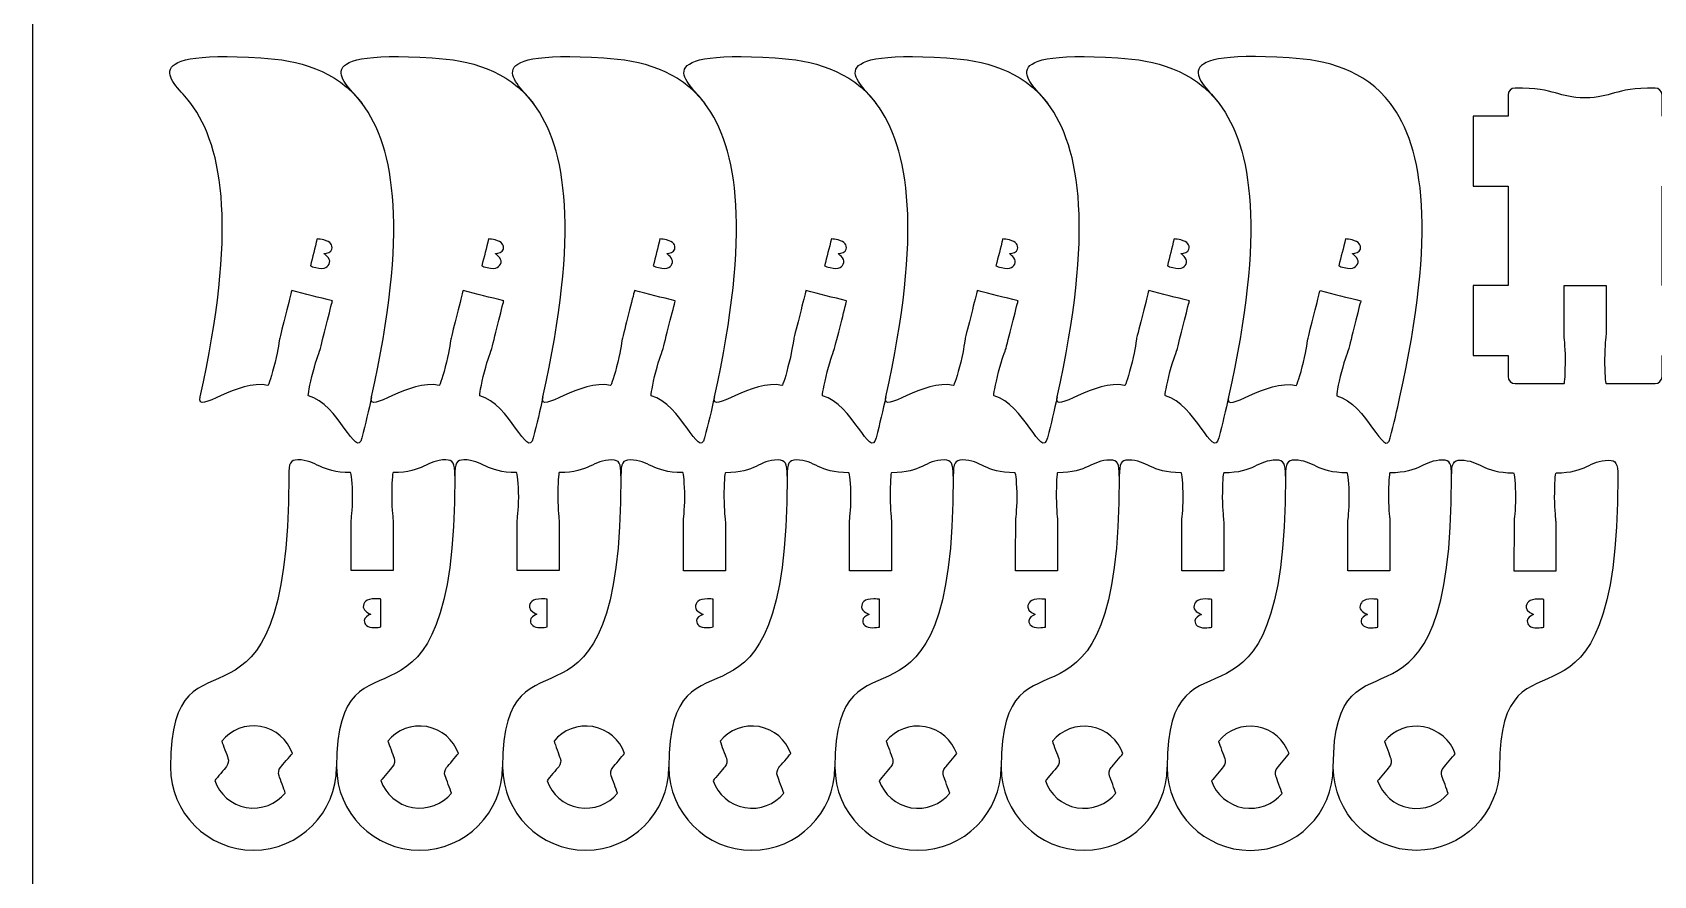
# Model space of a CAD drawing. Extents: x 0 to 300, y 0 to 300.
# Drawn here: x 0 to 115.8, y 71.5 to 131.7 of the extents above; entities that cross this region are included whole.
import ezdxf

# ---------------------------------------------------------------- set-up
doc = ezdxf.new("R2010")
doc.units = 0
doc.header["$MEASUREMENT"] = 0
doc.layers.add('DEFAULT', color=7, linetype='CONTINUOUS')

msp = doc.modelspace()

# ---------------------------------------------------------------- linework, layer by layer
at = {"layer": 'DEFAULT', "color": 1}
for points, knots in [([(295, 0.1), (198.33, 0.1), (101.67, 0.1), (5, 0.1), (2.25, 0.1), (0, 2.35), (0, 5.1), (0, 101.77), (0, 198.43), (0, 295.1), (0, 297.85), (2.25, 300.1), (5, 300.1), (101.67, 300.1), (198.33, 300.1), (295, 300.1), (297.75, 300.1), (300, 297.85), (300, 295.1), (300, 198.43), (300, 101.77), (300, 5.1), (300, 2.35), (297.75, 0.1), (295, 0.1)], [0, 0, 0, 0, 822.047, 822.047, 822.047, 823.047, 823.047, 823.047, 1645.094, 1645.094, 1645.094, 1646.094, 1646.094, 1646.094, 2468.141, 2468.141, 2468.141, 2469.141, 2469.141, 2469.141, 3291.188, 3291.188, 3291.188, 3292.188, 3292.188, 3292.188, 3292.188]), ([(24.23, 105.7), (24.02, 104.76), (23.79, 103.79), (23.54, 102.78), (23.13, 101.17), (21.86, 105.24), (19.72, 105.78), (19.66, 105.79), (19.81, 106.56), (20.05, 107.5), (20.29, 108.44), (20.53, 109), (20.57, 109.17), (20.78, 110.02), (21.43, 112.57), (21.43, 112.57), (20.46, 112.81), (19.49, 113.06), (18.52, 113.3), (18.52, 113.3), (17.88, 110.76), (17.67, 109.91), (17.62, 109.74), (17.57, 109.12), (17.33, 108.19), (17.1, 107.25), (16.87, 106.51), (16.81, 106.52), (14.72, 107.04), (11.64, 104.34), (11.98, 105.7), (14.6, 117.45), (13.68, 123.53), (11.31, 126.66), (10.5, 127.89), (6.48, 130.54), (16.32, 129.93), (18.96, 129.76), (21.7, 129.1), (23.55, 126.67)], [0, 0, 0, 0, 1, 1, 1, 2, 2, 2, 3, 3, 3, 4, 4, 4, 5, 5, 5, 13.509145, 13.509145, 13.509145, 14.509145, 14.509145, 14.509145, 15.509145, 15.509145, 15.509145, 16.509145, 16.509145, 16.509145, 17.509145, 17.509145, 17.509145, 18.509145, 18.509145, 18.509145, 19.509145, 19.509145, 19.509145, 20.509145, 20.509145, 20.509145, 20.509145]), ([(36.47, 105.7), (36.27, 104.76), (36.03, 103.79), (35.78, 102.78), (35.37, 101.17), (34.1, 105.24), (31.96, 105.78), (31.91, 105.79), (32.06, 106.56), (32.29, 107.5), (32.53, 108.44), (32.77, 109), (32.82, 109.17), (33.03, 110.02), (33.67, 112.57), (33.67, 112.57), (32.7, 112.81), (31.73, 113.06), (30.76, 113.3), (30.76, 113.3), (30.12, 110.76), (29.91, 109.91), (29.86, 109.74), (29.81, 109.12), (29.58, 108.19), (29.34, 107.25), (29.11, 106.51), (29.05, 106.52), (26.96, 107.04), (23.89, 104.34), (24.23, 105.7), (26.85, 117.45), (25.93, 123.53), (23.55, 126.66), (22.74, 127.89), (18.72, 130.54), (28.56, 129.93), (31.21, 129.76), (33.94, 129.1), (35.79, 126.67)], [0, 0, 0, 0, 1, 1, 1, 2, 2, 2, 3, 3, 3, 4, 4, 4, 5, 5, 5, 13.509145, 13.509145, 13.509145, 14.509145, 14.509145, 14.509145, 15.509145, 15.509145, 15.509145, 16.509145, 16.509145, 16.509145, 17.509145, 17.509145, 17.509145, 18.509145, 18.509145, 18.509145, 19.509145, 19.509145, 19.509145, 20.509145, 20.509145, 20.509145, 20.509145]), ([(48.72, 105.7), (48.51, 104.76), (48.28, 103.79), (48.02, 102.78), (47.61, 101.17), (46.35, 105.24), (44.2, 105.78), (44.15, 105.79), (44.3, 106.56), (44.53, 107.5), (44.77, 108.44), (45.02, 109), (45.06, 109.17), (45.27, 110.02), (45.92, 112.57), (45.92, 112.57), (44.95, 112.81), (43.98, 113.06), (43.01, 113.3), (43.01, 113.3), (42.36, 110.76), (42.15, 109.91), (42.11, 109.74), (42.06, 109.12), (41.82, 108.19), (41.58, 107.25), (41.35, 106.51), (41.29, 106.52), (39.2, 107.04), (36.13, 104.34), (36.47, 105.7), (39.09, 117.45), (38.17, 123.53), (35.79, 126.66), (34.99, 127.89), (30.96, 130.54), (40.81, 129.93), (43.45, 129.76), (46.19, 129.1), (48.04, 126.67)], [0, 0, 0, 0, 1, 1, 1, 2, 2, 2, 3, 3, 3, 4, 4, 4, 5, 5, 5, 13.509145, 13.509145, 13.509145, 14.509145, 14.509145, 14.509145, 15.509145, 15.509145, 15.509145, 16.509145, 16.509145, 16.509145, 17.509145, 17.509145, 17.509145, 18.509145, 18.509145, 18.509145, 19.509145, 19.509145, 19.509145, 20.509145, 20.509145, 20.509145, 20.509145]), ([(60.96, 105.7), (60.75, 104.76), (60.52, 103.79), (60.27, 102.78), (59.86, 101.17), (58.59, 105.24), (56.45, 105.78), (56.4, 105.79), (56.54, 106.56), (56.78, 107.5), (57.02, 108.44), (57.26, 109), (57.3, 109.17), (57.52, 110.02), (58.16, 112.57), (58.16, 112.57), (57.19, 112.81), (56.22, 113.06), (55.25, 113.3), (55.25, 113.3), (54.61, 110.76), (54.4, 109.91), (54.35, 109.74), (54.3, 109.12), (54.06, 108.19), (53.83, 107.25), (53.6, 106.51), (53.54, 106.52), (51.45, 107.04), (48.37, 104.34), (48.72, 105.7), (51.33, 117.45), (50.41, 123.53), (48.04, 126.66), (47.23, 127.89), (43.21, 130.54), (53.05, 129.93), (55.69, 129.76), (58.43, 129.1), (60.28, 126.67)], [0, 0, 0, 0, 1, 1, 1, 2, 2, 2, 3, 3, 3, 4, 4, 4, 5, 5, 5, 13.509145, 13.509145, 13.509145, 14.509145, 14.509145, 14.509145, 15.509145, 15.509145, 15.509145, 16.509145, 16.509145, 16.509145, 17.509145, 17.509145, 17.509145, 18.509145, 18.509145, 18.509145, 19.509145, 19.509145, 19.509145, 20.509145, 20.509145, 20.509145, 20.509145]), ([(73.2, 105.7), (73, 104.76), (72.76, 103.79), (72.51, 102.78), (72.1, 101.17), (70.84, 105.24), (68.69, 105.78), (68.64, 105.79), (68.79, 106.56), (69.02, 107.5), (69.26, 108.44), (69.5, 109), (69.55, 109.17), (69.76, 110.02), (70.41, 112.57), (70.41, 112.57), (69.44, 112.81), (68.46, 113.06), (67.49, 113.3), (67.49, 113.3), (66.85, 110.76), (66.64, 109.91), (66.59, 109.74), (66.54, 109.12), (66.31, 108.19), (66.07, 107.25), (65.84, 106.51), (65.78, 106.52), (63.69, 107.04), (60.62, 104.34), (60.96, 105.7), (63.58, 117.45), (62.66, 123.53), (60.28, 126.66), (59.47, 127.89), (55.45, 130.54), (65.29, 129.93), (67.94, 129.76), (70.68, 129.1), (72.53, 126.67)], [0, 0, 0, 0, 1, 1, 1, 2, 2, 2, 3, 3, 3, 4, 4, 4, 5, 5, 5, 13.509145, 13.509145, 13.509145, 14.509145, 14.509145, 14.509145, 15.509145, 15.509145, 15.509145, 16.509145, 16.509145, 16.509145, 17.509145, 17.509145, 17.509145, 18.509145, 18.509145, 18.509145, 19.509145, 19.509145, 19.509145, 20.509145, 20.509145, 20.509145, 20.509145]), ([(85.45, 105.7), (85.24, 104.76), (85.01, 103.79), (84.75, 102.78), (84.34, 101.17), (83.08, 105.24), (80.93, 105.78), (80.88, 105.79), (81.03, 106.56), (81.26, 107.5), (81.51, 108.44), (81.75, 109), (81.79, 109.17), (82, 110.02), (82.65, 112.57), (82.65, 112.57), (81.68, 112.81), (80.71, 113.06), (79.74, 113.3), (79.74, 113.3), (79.1, 110.76), (78.88, 109.91), (78.84, 109.74), (78.79, 109.12), (78.55, 108.19), (78.32, 107.25), (78.09, 106.51), (78.02, 106.52), (75.93, 107.04), (72.86, 104.34), (73.2, 105.7), (75.82, 117.45), (74.9, 123.53), (72.53, 126.66), (71.72, 127.89), (67.69, 130.54), (77.54, 129.93), (80.18, 129.76), (82.92, 129.1), (84.77, 126.67)], [0, 0, 0, 0, 1, 1, 1, 2, 2, 2, 3, 3, 3, 4, 4, 4, 5, 5, 5, 13.510115, 13.510115, 13.510115, 14.510115, 14.510115, 14.510115, 15.510115, 15.510115, 15.510115, 16.510115, 16.510115, 16.510115, 17.510115, 17.510115, 17.510115, 18.510115, 18.510115, 18.510115, 19.510115, 19.510115, 19.510115, 20.510115, 20.510115, 20.510115, 20.510115]), ([(85.45, 105.7), (88.07, 117.45), (87.15, 123.53), (84.77, 126.66), (83.96, 127.89), (79.94, 130.54), (89.78, 129.93), (92.43, 129.76), (95.16, 129.1), (97.01, 126.67), (99.39, 123.53), (100.31, 117.45), (97.69, 105.7), (97.48, 104.76), (97.25, 103.79), (97, 102.78), (96.59, 101.17), (95.32, 105.24), (93.18, 105.78), (93.13, 105.79), (93.27, 106.56), (93.51, 107.5), (93.75, 108.44), (93.99, 109), (94.04, 109.17), (94.25, 110.02), (94.89, 112.57), (94.89, 112.57), (93.92, 112.81), (92.95, 113.06), (91.98, 113.3), (91.98, 113.3), (91.34, 110.76), (91.13, 109.91), (91.08, 109.74), (91.03, 109.12), (90.8, 108.19), (90.56, 107.25), (90.33, 106.51), (90.27, 106.52), (88.18, 107.04), (85.11, 104.34), (85.45, 105.7)], [1, 1, 1, 1, 2, 2, 2, 3, 3, 3, 4, 4, 4, 5, 5, 5, 6, 6, 6, 7, 7, 7, 8, 8, 8, 9, 9, 9, 10, 10, 10, 18.510115, 18.510115, 18.510115, 19.510115, 19.510115, 19.510115, 20.510115, 20.510115, 20.510115, 21.510115, 21.510115, 21.510115, 22.510115, 22.510115, 22.510115, 22.510115]), ([(105.92, 106.66), (105.64, 106.66), (105.41, 106.88), (105.41, 107.16), (105.41, 107.66), (105.41, 108.16), (105.41, 108.66), (104.58, 108.66), (103.75, 108.66), (102.91, 108.66), (102.91, 110.33), (102.91, 112), (102.91, 113.66), (103.75, 113.66), (104.58, 113.66), (105.42, 113.66), (105.42, 116.03), (105.41, 118.4), (105.41, 120.77), (104.58, 120.77), (103.75, 120.77), (102.91, 120.77), (102.91, 122.43), (102.91, 124.1), (102.91, 125.77), (103.75, 125.77), (104.58, 125.77), (105.41, 125.77), (105.41, 126.27), (105.41, 126.77), (105.41, 127.27), (105.41, 127.55), (105.63, 127.77), (105.91, 127.77), (108.95, 127.77), (108.94, 127.07), (110.91, 127.07), (112.88, 127.07), (112.87, 127.77), (115.91, 127.77), (116.19, 127.77), (116.41, 127.55), (116.41, 127.27), (116.41, 126.77), (116.41, 126.27), (116.41, 125.77), (117.24, 125.77), (118.08, 125.77), (118.91, 125.77), (118.91, 124.1), (118.91, 122.44), (118.91, 120.77), (118.08, 120.77), (117.24, 120.77), (116.41, 120.77), (116.41, 118.4), (116.41, 116.03), (116.41, 113.66), (117.25, 113.66), (118.08, 113.66), (118.91, 113.66), (118.91, 112), (118.91, 110.33), (118.91, 108.66), (118.08, 108.66), (117.25, 108.66), (116.41, 108.66), (116.41, 108.16), (116.41, 107.66), (116.41, 107.16), (116.41, 106.88), (116.19, 106.66), (115.91, 106.66), (114.75, 106.66), (113.58, 106.66), (112.41, 106.66), (112.36, 106.66), (112.31, 107.44), (112.31, 108.41), (112.31, 109.38), (112.41, 109.99), (112.41, 110.16), (112.41, 111.33), (112.41, 112.5), (112.41, 113.66), (111.41, 113.66), (110.41, 113.66), (109.41, 113.66), (109.41, 112.5), (109.41, 111.33), (109.41, 110.16), (109.41, 109.99), (109.51, 109.38), (109.51, 108.41), (109.51, 107.44), (109.47, 106.66), (109.41, 106.66), (108.25, 106.66), (107.08, 106.66), (105.92, 106.66)], [9.913, 9.913, 9.913, 9.913, 10.913, 10.913, 10.913, 15.163, 15.163, 15.163, 22.253, 22.253, 22.253, 36.423, 36.423, 36.423, 43.523007, 43.523007, 43.523007, 63.664017, 63.664017, 63.664017, 70.744024, 70.744024, 70.744024, 84.924024, 84.924024, 84.924024, 92.004024, 92.004024, 92.004024, 96.254024, 96.254024, 96.254024, 97.254024, 97.254024, 97.254024, 98.254024, 98.254024, 98.254024, 99.254024, 99.254024, 99.254024, 100.254024, 100.254024, 100.254024, 104.504024, 104.504024, 104.504024, 111.593024, 111.593024, 111.593024, 125.763024, 125.763024, 125.763024, 132.863031, 132.863031, 132.863031, 153.004042, 153.004042, 153.004042, 160.083049, 160.083049, 160.083049, 174.263049, 174.263049, 174.263049, 181.343049, 181.343049, 181.343049, 185.593049, 185.593049, 185.593049, 186.593049, 186.593049, 186.593049, 196.516049, 196.516049, 196.516049, 197.516049, 197.516049, 197.516049, 198.516049, 198.516049, 198.516049, 208.437049, 208.437049, 208.437049, 216.941049, 216.941049, 216.941049, 226.862049, 226.862049, 226.862049, 227.862049, 227.862049, 227.862049, 228.862049, 228.862049, 228.862049, 238.775049, 238.775049, 238.775049, 238.775049]), ([(30.17, 100.06), (30.17, 100.98), (30.05, 101.21), (29.53, 101.21), (28.14, 101.21), (27.98, 100.3), (25.77, 100.3), (25.71, 100.3), (25.67, 99.52), (25.67, 98.55), (25.67, 97.58), (25.77, 96.98), (25.77, 96.8), (25.77, 95.63), (25.77, 94.47), (25.77, 93.3), (24.76, 93.3), (23.76, 93.3), (22.76, 93.3), (22.76, 93.3), (22.77, 95.93), (22.77, 96.8), (22.77, 96.98), (22.87, 97.59), (22.87, 98.55), (22.87, 99.51), (22.78, 100.29), (22.72, 100.3), (20.51, 100.3), (20.35, 101.21), (18.95, 101.21), (18.43, 101.21), (18.31, 100.99), (18.31, 100.06), (18.31, 78.79), (9.86, 90.69), (9.86, 79.27), (9.85, 76), (12.52, 73.33), (15.79, 73.33), (19.06, 73.33), (21.73, 76), (21.73, 79.27)], [0, 0, 0, 0, 1, 1, 1, 2, 2, 2, 3, 3, 3, 4, 4, 4, 13.92, 13.92, 13.92, 22.43, 22.43, 22.43, 23.43, 23.43, 23.43, 24.43, 24.43, 24.43, 25.43, 25.43, 25.43, 26.43, 26.43, 26.43, 27.43, 27.43, 27.43, 28.43, 28.43, 28.43, 29.43, 29.43, 29.43, 30.43, 30.43, 30.43, 30.43]), ([(42.04, 100.06), (42.04, 100.98), (41.92, 101.2), (41.4, 101.2), (40.01, 101.2), (39.84, 100.3), (37.63, 100.3), (37.58, 100.3), (37.53, 99.52), (37.53, 98.55), (37.53, 97.58), (37.63, 96.97), (37.63, 96.8), (37.63, 95.63), (37.63, 94.46), (37.63, 93.3), (36.63, 93.3), (35.63, 93.3), (34.63, 93.3), (34.63, 93.3), (34.63, 95.92), (34.63, 96.8), (34.63, 96.97), (34.73, 97.58), (34.74, 98.55), (34.73, 99.51), (34.64, 100.29), (34.58, 100.3), (32.38, 100.3), (32.21, 101.21), (30.82, 101.21), (30.3, 101.21), (30.17, 100.98), (30.17, 100.06), (30.17, 78.79), (21.73, 90.69), (21.73, 79.27), (21.72, 75.99), (24.39, 73.33), (27.66, 73.33), (30.93, 73.33), (33.59, 75.99), (33.59, 79.26)], [0, 0, 0, 0, 1, 1, 1, 2, 2, 2, 3, 3, 3, 4, 4, 4, 13.92, 13.92, 13.92, 22.43, 22.43, 22.43, 23.43, 23.43, 23.43, 24.43, 24.43, 24.43, 25.43, 25.43, 25.43, 26.43, 26.43, 26.43, 27.43, 27.43, 27.43, 28.43, 28.43, 28.43, 29.43, 29.43, 29.43, 30.43, 30.43, 30.43, 30.43]), ([(53.91, 100.05), (53.91, 100.97), (53.79, 101.2), (53.27, 101.2), (51.87, 101.2), (51.71, 100.29), (49.5, 100.29), (49.45, 100.29), (49.4, 99.51), (49.4, 98.55), (49.4, 97.57), (49.5, 96.97), (49.5, 96.79), (49.5, 95.63), (49.5, 94.46), (49.5, 93.29), (48.5, 93.29), (47.5, 93.29), (46.5, 93.29), (46.5, 93.29), (46.5, 95.92), (46.5, 96.79), (46.5, 96.97), (46.6, 97.58), (46.6, 98.55), (46.6, 99.51), (46.51, 100.29), (46.45, 100.3), (44.24, 100.3), (44.08, 101.2), (42.69, 101.2), (42.17, 101.2), (42.04, 100.98), (42.04, 100.06), (42.04, 78.78), (33.6, 90.69), (33.59, 79.26), (33.59, 75.99), (36.25, 73.33), (39.53, 73.33), (42.8, 73.32), (45.46, 75.99), (45.46, 79.26)], [0, 0, 0, 0, 1, 1, 1, 2, 2, 2, 3, 3, 3, 4, 4, 4, 13.92, 13.92, 13.92, 22.43, 22.43, 22.43, 23.43, 23.43, 23.43, 24.43, 24.43, 24.43, 25.43, 25.43, 25.43, 26.43, 26.43, 26.43, 27.43, 27.43, 27.43, 28.43, 28.43, 28.43, 29.43, 29.43, 29.43, 30.43, 30.43, 30.43, 30.43]), ([(65.78, 100.05), (65.78, 100.97), (65.65, 101.2), (65.14, 101.2), (63.74, 101.2), (63.58, 100.29), (61.37, 100.29), (61.31, 100.29), (61.27, 99.51), (61.27, 98.54), (61.27, 97.57), (61.37, 96.97), (61.37, 96.79), (61.37, 95.62), (61.37, 94.46), (61.37, 93.29), (60.37, 93.29), (59.37, 93.29), (58.37, 93.29), (58.37, 93.29), (58.37, 95.92), (58.37, 96.79), (58.37, 96.97), (58.47, 97.58), (58.47, 98.54), (58.47, 99.5), (58.38, 100.28), (58.32, 100.29), (56.11, 100.29), (55.95, 101.2), (54.56, 101.2), (54.03, 101.2), (53.91, 100.97), (53.91, 100.05), (53.91, 78.78), (45.46, 90.68), (45.46, 79.26), (45.46, 75.99), (48.12, 73.32), (51.39, 73.32), (54.66, 73.32), (57.33, 75.99), (57.33, 79.26)], [0, 0, 0, 0, 1, 1, 1, 2, 2, 2, 3, 3, 3, 4, 4, 4, 13.92, 13.92, 13.92, 22.43, 22.43, 22.43, 23.43, 23.43, 23.43, 24.43, 24.43, 24.43, 25.43, 25.43, 25.43, 26.43, 26.43, 26.43, 27.43, 27.43, 27.43, 28.43, 28.43, 28.43, 29.43, 29.43, 29.43, 30.43, 30.43, 30.43, 30.43]), ([(77.64, 100.05), (77.64, 100.97), (77.52, 101.19), (77, 101.19), (75.61, 101.19), (75.45, 100.29), (73.23, 100.29), (73.18, 100.29), (73.14, 99.51), (73.14, 98.54), (73.14, 97.57), (73.23, 96.96), (73.23, 96.79), (73.23, 95.62), (73.23, 94.45), (73.23, 93.29), (72.23, 93.29), (71.23, 93.29), (70.23, 93.29), (70.23, 93.29), (70.24, 95.91), (70.24, 96.79), (70.24, 96.96), (70.34, 97.57), (70.34, 98.54), (70.34, 99.5), (70.25, 100.28), (70.19, 100.29), (67.98, 100.29), (67.82, 101.2), (66.42, 101.2), (65.9, 101.2), (65.78, 100.97), (65.78, 100.05), (65.78, 78.78), (57.33, 90.68), (57.33, 79.26), (57.32, 75.98), (59.99, 73.32), (63.26, 73.32), (66.53, 73.32), (69.2, 75.98), (69.2, 79.25)], [0, 0, 0, 0, 1, 1, 1, 2, 2, 2, 3, 3, 3, 4, 4, 4, 13.92, 13.92, 13.92, 22.43, 22.43, 22.43, 23.43, 23.43, 23.43, 24.43, 24.43, 24.43, 25.43, 25.43, 25.43, 26.43, 26.43, 26.43, 27.43, 27.43, 27.43, 28.43, 28.43, 28.43, 29.43, 29.43, 29.43, 30.43, 30.43, 30.43, 30.43]), ([(89.51, 100.04), (89.51, 100.96), (89.39, 101.19), (88.87, 101.19), (87.48, 101.19), (87.31, 100.28), (85.1, 100.28), (85.05, 100.28), (85, 99.5), (85, 98.54), (85, 97.56), (85.1, 96.96), (85.1, 96.78), (85.1, 95.62), (85.1, 94.45), (85.1, 93.28), (84.1, 93.28), (83.1, 93.28), (82.1, 93.28), (82.1, 93.28), (82.1, 95.91), (82.1, 96.78), (82.1, 96.96), (82.2, 97.57), (82.21, 98.54), (82.2, 99.5), (82.11, 100.28), (82.05, 100.29), (79.85, 100.29), (79.68, 101.19), (78.29, 101.19), (77.77, 101.19), (77.64, 100.97), (77.64, 100.05), (77.64, 78.77), (69.2, 90.68), (69.2, 79.25), (69.19, 75.98), (71.86, 73.32), (75.13, 73.32), (78.4, 73.31), (81.06, 75.98), (81.06, 79.25)], [0, 0, 0, 0, 1, 1, 1, 2, 2, 2, 3, 3, 3, 4, 4, 4, 13.92, 13.92, 13.92, 22.43, 22.43, 22.43, 23.43, 23.43, 23.43, 24.43, 24.43, 24.43, 25.43, 25.43, 25.43, 26.43, 26.43, 26.43, 27.43, 27.43, 27.43, 28.43, 28.43, 28.43, 29.43, 29.43, 29.43, 30.43, 30.43, 30.43, 30.43]), ([(101.38, 100.04), (101.38, 100.96), (101.26, 101.19), (100.74, 101.19), (99.34, 101.19), (99.18, 100.28), (96.97, 100.28), (96.92, 100.28), (96.87, 99.5), (96.87, 98.53), (96.87, 97.56), (96.97, 96.96), (96.97, 96.78), (96.97, 95.61), (96.97, 94.45), (96.97, 93.28), (95.97, 93.28), (94.97, 93.28), (93.97, 93.28), (93.97, 93.28), (93.97, 95.9), (93.97, 96.78), (93.97, 96.96), (94.07, 97.57), (94.07, 98.53), (94.07, 99.49), (93.98, 100.27), (93.92, 100.28), (91.71, 100.28), (91.55, 101.19), (90.16, 101.19), (89.64, 101.19), (89.51, 100.96), (89.51, 100.04), (89.51, 78.77), (81.07, 90.67), (81.06, 79.25), (81.06, 75.98), (83.72, 73.31), (87, 73.31), (90.27, 73.31), (92.93, 75.98), (92.93, 79.25)], [0, 0, 0, 0, 1, 1, 1, 2, 2, 2, 3, 3, 3, 4, 4, 4, 13.92, 13.92, 13.92, 22.43, 22.43, 22.43, 23.43, 23.43, 23.43, 24.43, 24.43, 24.43, 25.43, 25.43, 25.43, 26.43, 26.43, 26.43, 27.43, 27.43, 27.43, 28.43, 28.43, 28.43, 29.43, 29.43, 29.43, 30.43, 30.43, 30.43, 30.43]), ([(102.02, 101.19), (101.5, 101.19), (101.38, 100.96), (101.38, 100.04), (101.38, 78.77), (92.93, 90.67), (92.93, 79.25), (92.93, 75.97), (95.59, 73.31), (98.86, 73.31), (102.13, 73.31), (104.8, 75.97), (104.8, 79.24), (104.8, 90.67), (113.25, 78.76), (113.25, 100.04), (113.25, 100.96), (113.12, 101.18), (112.6, 101.18), (111.21, 101.18), (111.05, 100.28), (108.84, 100.28), (108.78, 100.28), (108.74, 99.5), (108.74, 98.53), (108.74, 97.56), (108.84, 96.95), (108.84, 96.78), (108.84, 95.61), (108.84, 94.44), (108.84, 93.28), (107.84, 93.28), (106.84, 93.28), (105.83, 93.28), (105.83, 93.28), (105.84, 95.9), (105.84, 96.78), (105.84, 96.95), (105.94, 97.56), (105.94, 98.53), (105.94, 99.49), (105.85, 100.27), (105.79, 100.28), (103.58, 100.28), (103.42, 101.19), (102.02, 101.19)], [1, 1, 1, 1, 2, 2, 2, 3, 3, 3, 4, 4, 4, 5, 5, 5, 6, 6, 6, 7, 7, 7, 8, 8, 8, 9, 9, 9, 10, 10, 10, 19.92, 19.92, 19.92, 28.43, 28.43, 28.43, 29.43, 29.43, 29.43, 30.43, 30.43, 30.43, 31.43, 31.43, 31.43, 32.43, 32.43, 32.43, 32.43]), ([(16.3, 82.16), (17.38, 81.97), (18.22, 81.21), (18.57, 80.24), (18.37, 80.01), (17.89, 79.43), (17.72, 79.24), (17.58, 79.07), (17.55, 78.84), (17.62, 78.64), (17.71, 78.4), (17.97, 77.68), (18.06, 77.41), (17.41, 76.62), (16.36, 76.19), (15.28, 76.38), (14.2, 76.57), (13.36, 77.33), (13.02, 78.3), (13.21, 78.52), (13.7, 79.11), (13.86, 79.3), (14, 79.47), (14.04, 79.7), (13.97, 79.9), (13.88, 80.14), (13.62, 80.85), (13.52, 81.12), (14.17, 81.92), (15.22, 82.35), (16.3, 82.16)], [1, 1, 1, 1, 2, 2, 2, 3, 3, 3, 4, 4, 4, 5, 5, 5, 6, 6, 6, 7, 7, 7, 8, 8, 8, 9, 9, 9, 10, 10, 10, 11, 11, 11, 11]), ([(28.17, 82.15), (29.25, 81.96), (30.09, 81.21), (30.43, 80.23), (30.24, 80.01), (29.76, 79.43), (29.59, 79.23), (29.45, 79.07), (29.41, 78.84), (29.48, 78.63), (29.58, 78.39), (29.83, 77.67), (29.93, 77.4), (29.28, 76.61), (28.23, 76.19), (27.15, 76.38), (26.07, 76.57), (25.23, 77.33), (24.89, 78.3), (25.08, 78.52), (25.56, 79.1), (25.73, 79.3), (25.87, 79.46), (25.91, 79.69), (25.84, 79.9), (25.75, 80.14), (25.49, 80.84), (25.39, 81.12), (26.04, 81.92), (27.09, 82.35), (28.17, 82.15)], [1, 1, 1, 1, 2, 2, 2, 3, 3, 3, 4, 4, 4, 5, 5, 5, 6, 6, 6, 7, 7, 7, 8, 8, 8, 9, 9, 9, 10, 10, 10, 11, 11, 11, 11]), ([(40.04, 82.15), (41.12, 81.96), (41.96, 81.2), (42.3, 80.23), (42.11, 80.01), (41.62, 79.42), (41.46, 79.23), (41.32, 79.06), (41.28, 78.83), (41.35, 78.63), (41.44, 78.39), (41.7, 77.67), (41.8, 77.4), (41.15, 76.61), (40.1, 76.18), (39.02, 76.37), (37.93, 76.56), (37.09, 77.32), (36.76, 78.29), (36.94, 78.52), (37.43, 79.1), (37.6, 79.29), (37.73, 79.46), (37.78, 79.69), (37.7, 79.89), (37.61, 80.13), (37.36, 80.84), (37.26, 81.12), (37.9, 81.91), (38.96, 82.34), (40.04, 82.15)], [1, 1, 1, 1, 2, 2, 2, 3, 3, 3, 4, 4, 4, 5, 5, 5, 6, 6, 6, 7, 7, 7, 8, 8, 8, 9, 9, 9, 10, 10, 10, 11, 11, 11, 11]), ([(51.91, 82.15), (52.99, 81.96), (53.83, 81.2), (54.17, 80.23), (53.98, 80), (53.49, 79.42), (53.32, 79.23), (53.19, 79.06), (53.15, 78.83), (53.22, 78.63), (53.31, 78.39), (53.57, 77.67), (53.67, 77.39), (53.02, 76.6), (51.97, 76.18), (50.89, 76.37), (49.8, 76.56), (48.96, 77.32), (48.63, 78.29), (48.81, 78.51), (49.3, 79.1), (49.46, 79.29), (49.6, 79.46), (49.64, 79.68), (49.57, 79.89), (49.48, 80.13), (49.22, 80.83), (49.12, 81.11), (49.77, 81.91), (50.82, 82.34), (51.91, 82.15)], [1, 1, 1, 1, 2, 2, 2, 3, 3, 3, 4, 4, 4, 5, 5, 5, 6, 6, 6, 7, 7, 7, 8, 8, 8, 9, 9, 9, 10, 10, 10, 11, 11, 11, 11]), ([(63.77, 82.14), (64.85, 81.95), (65.69, 81.19), (66.03, 80.22), (65.84, 80), (65.36, 79.42), (65.19, 79.22), (65.05, 79.06), (65.02, 78.83), (65.09, 78.62), (65.18, 78.38), (65.43, 77.66), (65.53, 77.39), (64.88, 76.6), (63.83, 76.17), (62.75, 76.36), (61.67, 76.56), (60.83, 77.32), (60.49, 78.29), (60.68, 78.51), (61.17, 79.09), (61.33, 79.29), (61.47, 79.45), (61.51, 79.68), (61.44, 79.89), (61.35, 80.13), (61.09, 80.83), (60.99, 81.11), (61.64, 81.91), (62.69, 82.34), (63.77, 82.14)], [1, 1, 1, 1, 2, 2, 2, 3, 3, 3, 4, 4, 4, 5, 5, 5, 6, 6, 6, 7, 7, 7, 8, 8, 8, 9, 9, 9, 10, 10, 10, 11, 11, 11, 11]), ([(75.64, 82.14), (76.72, 81.95), (77.56, 81.19), (77.9, 80.22), (77.71, 79.99), (77.22, 79.41), (77.06, 79.22), (76.92, 79.05), (76.88, 78.82), (76.95, 78.62), (77.04, 78.38), (77.3, 77.66), (77.4, 77.39), (76.75, 76.6), (75.7, 76.17), (74.62, 76.36), (73.53, 76.55), (72.7, 77.31), (72.36, 78.28), (72.55, 78.51), (73.03, 79.09), (73.2, 79.28), (73.34, 79.45), (73.38, 79.68), (73.31, 79.88), (73.22, 80.12), (72.96, 80.83), (72.86, 81.11), (73.51, 81.9), (74.56, 82.33), (75.64, 82.14)], [1, 1, 1, 1, 2, 2, 2, 3, 3, 3, 4, 4, 4, 5, 5, 5, 6, 6, 6, 7, 7, 7, 8, 8, 8, 9, 9, 9, 10, 10, 10, 11, 11, 11, 11]), ([(87.51, 82.14), (88.59, 81.95), (89.43, 81.19), (89.77, 80.22), (89.58, 79.99), (89.09, 79.41), (88.93, 79.21), (88.79, 79.05), (88.75, 78.82), (88.82, 78.62), (88.91, 78.38), (89.17, 77.66), (89.27, 77.38), (88.62, 76.59), (87.57, 76.17), (86.49, 76.36), (85.4, 76.55), (84.56, 77.31), (84.23, 78.28), (84.41, 78.5), (84.9, 79.08), (85.07, 79.28), (85.2, 79.44), (85.25, 79.67), (85.17, 79.88), (85.08, 80.12), (84.83, 80.82), (84.72, 81.1), (85.37, 81.9), (86.43, 82.33), (87.51, 82.14)], [1, 1, 1, 1, 2, 2, 2, 3, 3, 3, 4, 4, 4, 5, 5, 5, 6, 6, 6, 7, 7, 7, 8, 8, 8, 9, 9, 9, 10, 10, 10, 11, 11, 11, 11]), ([(99.38, 82.13), (100.46, 81.94), (101.29, 81.18), (101.64, 80.21), (101.45, 79.99), (100.96, 79.41), (100.79, 79.21), (100.66, 79.05), (100.62, 78.82), (100.69, 78.61), (100.78, 78.37), (101.04, 77.65), (101.14, 77.38), (100.49, 76.59), (99.44, 76.16), (98.36, 76.35), (97.27, 76.54), (96.43, 77.31), (96.09, 78.28), (96.28, 78.5), (96.77, 79.08), (96.93, 79.27), (97.07, 79.44), (97.11, 79.67), (97.04, 79.87), (96.95, 80.11), (96.69, 80.82), (96.59, 81.1), (97.24, 81.9), (98.29, 82.33), (99.38, 82.13)], [1, 1, 1, 1, 2, 2, 2, 3, 3, 3, 4, 4, 4, 5, 5, 5, 6, 6, 6, 7, 7, 7, 8, 8, 8, 9, 9, 9, 10, 10, 10, 11, 11, 11, 11])]:
    msp.add_open_spline(points, degree=3, knots=knots, dxfattribs=at)
at = {"layer": 'DEFAULT', "color": 250}
for points, knots in [([(20.34, 116.99), (20.46, 116.99), (20.64, 116.96), (20.82, 116.92), (21.07, 116.85), (21.22, 116.77), (21.32, 116.64), (21.4, 116.54), (21.43, 116.41), (21.39, 116.25), (21.35, 116.06), (21.06, 115.96), (20.83, 115.94), (20.83, 115.94), (21.31, 115.6), (21.23, 115.31), (21.19, 115.14), (21.09, 115.03), (20.97, 114.96), (20.8, 114.87), (20.56, 114.86), (20.24, 114.94), (20.07, 114.99), (19.94, 115.03), (19.86, 115.07), (20.02, 115.71), (20.18, 116.35), (20.34, 116.99)], [5.634605, 5.634605, 5.634605, 5.634605, 6.634605, 6.634605, 6.634605, 7.634605, 7.634605, 7.634605, 8.634605, 8.634605, 8.634605, 9.634605, 9.634605, 9.634605, 10.634605, 10.634605, 10.634605, 11.634605, 11.634605, 11.634605, 12.634605, 12.634605, 12.634605, 13.634605, 13.634605, 13.634605, 19.269209, 19.269209, 19.269209, 19.269209]), ([(32.59, 116.99), (32.7, 116.99), (32.88, 116.96), (33.06, 116.92), (33.31, 116.85), (33.47, 116.77), (33.56, 116.64), (33.64, 116.54), (33.68, 116.41), (33.64, 116.25), (33.59, 116.06), (33.3, 115.96), (33.07, 115.94), (33.07, 115.94), (33.55, 115.6), (33.48, 115.31), (33.43, 115.14), (33.33, 115.03), (33.21, 114.96), (33.04, 114.87), (32.81, 114.86), (32.49, 114.94), (32.31, 114.99), (32.18, 115.03), (32.1, 115.07), (32.26, 115.71), (32.43, 116.35), (32.59, 116.99)], [5.634605, 5.634605, 5.634605, 5.634605, 6.634605, 6.634605, 6.634605, 7.634605, 7.634605, 7.634605, 8.634605, 8.634605, 8.634605, 9.634605, 9.634605, 9.634605, 10.634605, 10.634605, 10.634605, 11.634605, 11.634605, 11.634605, 12.634605, 12.634605, 12.634605, 13.634605, 13.634605, 13.634605, 19.269209, 19.269209, 19.269209, 19.269209]), ([(44.83, 116.99), (44.95, 116.99), (45.13, 116.96), (45.3, 116.92), (45.56, 116.85), (45.71, 116.77), (45.81, 116.64), (45.89, 116.54), (45.92, 116.41), (45.88, 116.25), (45.83, 116.06), (45.54, 115.96), (45.32, 115.94), (45.32, 115.94), (45.79, 115.6), (45.72, 115.31), (45.68, 115.14), (45.58, 115.03), (45.46, 114.96), (45.29, 114.87), (45.05, 114.86), (44.73, 114.94), (44.56, 114.99), (44.43, 115.03), (44.35, 115.07), (44.51, 115.71), (44.67, 116.35), (44.83, 116.99)], [5.634605, 5.634605, 5.634605, 5.634605, 6.634605, 6.634605, 6.634605, 7.634605, 7.634605, 7.634605, 8.634605, 8.634605, 8.634605, 9.634605, 9.634605, 9.634605, 10.634605, 10.634605, 10.634605, 11.634605, 11.634605, 11.634605, 12.634605, 12.634605, 12.634605, 13.634605, 13.634605, 13.634605, 19.269209, 19.269209, 19.269209, 19.269209]), ([(57.08, 116.99), (57.19, 116.99), (57.37, 116.96), (57.55, 116.92), (57.8, 116.85), (57.95, 116.77), (58.05, 116.64), (58.13, 116.54), (58.16, 116.41), (58.13, 116.25), (58.08, 116.06), (57.79, 115.96), (57.56, 115.94), (57.56, 115.94), (58.04, 115.6), (57.96, 115.31), (57.92, 115.14), (57.82, 115.03), (57.7, 114.96), (57.53, 114.87), (57.3, 114.86), (56.98, 114.94), (56.8, 114.99), (56.67, 115.03), (56.59, 115.07), (56.75, 115.71), (56.91, 116.35), (57.08, 116.99)], [5.634605, 5.634605, 5.634605, 5.634605, 6.634605, 6.634605, 6.634605, 7.634605, 7.634605, 7.634605, 8.634605, 8.634605, 8.634605, 9.634605, 9.634605, 9.634605, 10.634605, 10.634605, 10.634605, 11.634605, 11.634605, 11.634605, 12.634605, 12.634605, 12.634605, 13.634605, 13.634605, 13.634605, 19.269209, 19.269209, 19.269209, 19.269209]), ([(69.32, 116.99), (69.44, 116.99), (69.61, 116.96), (69.79, 116.92), (70.04, 116.85), (70.2, 116.77), (70.29, 116.64), (70.38, 116.54), (70.41, 116.41), (70.37, 116.25), (70.32, 116.06), (70.03, 115.96), (69.8, 115.94), (69.8, 115.94), (70.28, 115.6), (70.21, 115.31), (70.17, 115.14), (70.07, 115.03), (69.94, 114.96), (69.77, 114.87), (69.54, 114.86), (69.22, 114.94), (69.04, 114.99), (68.91, 115.03), (68.83, 115.07), (68.99, 115.71), (69.16, 116.35), (69.32, 116.99)], [5.634605, 5.634605, 5.634605, 5.634605, 6.634605, 6.634605, 6.634605, 7.634605, 7.634605, 7.634605, 8.634605, 8.634605, 8.634605, 9.634605, 9.634605, 9.634605, 10.634605, 10.634605, 10.634605, 11.634605, 11.634605, 11.634605, 12.634605, 12.634605, 12.634605, 13.634605, 13.634605, 13.634605, 19.269209, 19.269209, 19.269209, 19.269209]), ([(81.56, 116.99), (81.68, 116.99), (81.86, 116.96), (82.04, 116.92), (82.29, 116.85), (82.44, 116.77), (82.54, 116.64), (82.62, 116.54), (82.65, 116.41), (82.61, 116.25), (82.57, 116.06), (82.27, 115.96), (82.05, 115.94), (82.05, 115.94), (82.52, 115.6), (82.45, 115.31), (82.41, 115.14), (82.31, 115.03), (82.19, 114.96), (82.02, 114.87), (81.78, 114.86), (81.46, 114.94), (81.29, 114.99), (81.16, 115.03), (81.08, 115.07), (81.24, 115.71), (81.4, 116.35), (81.56, 116.99)], [5.634605, 5.634605, 5.634605, 5.634605, 6.634605, 6.634605, 6.634605, 7.634605, 7.634605, 7.634605, 8.634605, 8.634605, 8.634605, 9.634605, 9.634605, 9.634605, 10.634605, 10.634605, 10.634605, 11.634605, 11.634605, 11.634605, 12.634605, 12.634605, 12.634605, 13.634605, 13.634605, 13.634605, 19.269209, 19.269209, 19.269209, 19.269209]), ([(93.81, 116.99), (93.92, 116.99), (94.1, 116.96), (94.28, 116.92), (94.53, 116.85), (94.68, 116.77), (94.78, 116.64), (94.86, 116.54), (94.9, 116.41), (94.86, 116.25), (94.81, 116.06), (94.52, 115.96), (94.29, 115.94), (94.29, 115.94), (94.77, 115.6), (94.7, 115.31), (94.65, 115.14), (94.55, 115.03), (94.43, 114.96), (94.26, 114.87), (94.03, 114.86), (93.71, 114.94), (93.53, 114.99), (93.4, 115.03), (93.32, 115.07), (93.48, 115.71), (93.64, 116.35), (93.81, 116.99)], [5.634605, 5.634605, 5.634605, 5.634605, 6.634605, 6.634605, 6.634605, 7.634605, 7.634605, 7.634605, 8.634605, 8.634605, 8.634605, 9.634605, 9.634605, 9.634605, 10.634605, 10.634605, 10.634605, 11.634605, 11.634605, 11.634605, 12.634605, 12.634605, 12.634605, 13.634605, 13.634605, 13.634605, 19.269209, 19.269209, 19.269209, 19.269209]), ([(24.9, 89.28), (24.79, 89.25), (24.61, 89.23), (24.43, 89.23), (24.16, 89.23), (24, 89.28), (23.87, 89.38), (23.77, 89.46), (23.7, 89.58), (23.7, 89.74), (23.7, 89.93), (23.96, 90.1), (24.17, 90.18), (24.17, 90.18), (23.63, 90.39), (23.63, 90.69), (23.63, 90.87), (23.7, 91), (23.8, 91.1), (23.94, 91.23), (24.17, 91.29), (24.5, 91.29), (24.68, 91.29), (24.82, 91.28), (24.9, 91.26), (24.9, 90.6), (24.9, 89.94), (24.9, 89.28)], [5.635, 5.635, 5.635, 5.635, 6.635, 6.635, 6.635, 7.635, 7.635, 7.635, 8.635, 8.635, 8.635, 9.635, 9.635, 9.635, 10.635, 10.635, 10.635, 11.635, 11.635, 11.635, 12.635, 12.635, 12.635, 13.635, 13.635, 13.635, 19.27, 19.27, 19.27, 19.27]), ([(36.77, 89.27), (36.66, 89.25), (36.48, 89.23), (36.29, 89.23), (36.03, 89.23), (35.86, 89.27), (35.74, 89.38), (35.63, 89.45), (35.57, 89.57), (35.57, 89.73), (35.57, 89.93), (35.83, 90.1), (36.04, 90.18), (36.04, 90.18), (35.5, 90.39), (35.5, 90.69), (35.5, 90.86), (35.56, 91), (35.67, 91.09), (35.81, 91.22), (36.04, 91.28), (36.37, 91.28), (36.55, 91.28), (36.68, 91.27), (36.77, 91.26), (36.77, 90.6), (36.77, 89.93), (36.77, 89.27)], [5.635, 5.635, 5.635, 5.635, 6.635, 6.635, 6.635, 7.635, 7.635, 7.635, 8.635, 8.635, 8.635, 9.635, 9.635, 9.635, 10.635, 10.635, 10.635, 11.635, 11.635, 11.635, 12.635, 12.635, 12.635, 13.635, 13.635, 13.635, 19.27, 19.27, 19.27, 19.27]), ([(48.64, 89.27), (48.52, 89.24), (48.34, 89.23), (48.16, 89.23), (47.9, 89.23), (47.73, 89.27), (47.61, 89.37), (47.5, 89.45), (47.44, 89.57), (47.44, 89.73), (47.44, 89.92), (47.69, 90.1), (47.91, 90.17), (47.91, 90.17), (47.36, 90.39), (47.36, 90.69), (47.36, 90.86), (47.43, 90.99), (47.53, 91.09), (47.67, 91.22), (47.9, 91.28), (48.23, 91.28), (48.41, 91.28), (48.55, 91.27), (48.64, 91.26), (48.64, 90.59), (48.64, 89.93), (48.64, 89.27)], [5.635, 5.635, 5.635, 5.635, 6.635, 6.635, 6.635, 7.635, 7.635, 7.635, 8.635, 8.635, 8.635, 9.635, 9.635, 9.635, 10.635, 10.635, 10.635, 11.635, 11.635, 11.635, 12.635, 12.635, 12.635, 13.635, 13.635, 13.635, 19.27, 19.27, 19.27, 19.27]), ([(60.5, 89.26), (60.39, 89.24), (60.21, 89.22), (60.03, 89.22), (59.77, 89.22), (59.6, 89.27), (59.47, 89.37), (59.37, 89.45), (59.31, 89.57), (59.31, 89.73), (59.31, 89.92), (59.56, 90.09), (59.78, 90.17), (59.78, 90.17), (59.23, 90.38), (59.23, 90.68), (59.23, 90.86), (59.3, 90.99), (59.4, 91.09), (59.54, 91.22), (59.77, 91.28), (60.1, 91.28), (60.28, 91.28), (60.42, 91.26), (60.5, 91.25), (60.5, 90.59), (60.5, 89.93), (60.5, 89.26)], [5.635, 5.635, 5.635, 5.635, 6.635, 6.635, 6.635, 7.635, 7.635, 7.635, 8.635, 8.635, 8.635, 9.635, 9.635, 9.635, 10.635, 10.635, 10.635, 11.635, 11.635, 11.635, 12.635, 12.635, 12.635, 13.635, 13.635, 13.635, 19.27, 19.27, 19.27, 19.27]), ([(72.37, 89.26), (72.26, 89.24), (72.08, 89.22), (71.9, 89.22), (71.63, 89.22), (71.47, 89.26), (71.34, 89.37), (71.24, 89.44), (71.17, 89.56), (71.17, 89.72), (71.17, 89.92), (71.43, 90.09), (71.64, 90.17), (71.64, 90.17), (71.1, 90.38), (71.1, 90.68), (71.1, 90.85), (71.17, 90.98), (71.27, 91.08), (71.41, 91.21), (71.64, 91.27), (71.97, 91.27), (72.15, 91.27), (72.28, 91.26), (72.37, 91.25), (72.37, 90.59), (72.37, 89.92), (72.37, 89.26)], [5.635, 5.635, 5.635, 5.635, 6.635, 6.635, 6.635, 7.635, 7.635, 7.635, 8.635, 8.635, 8.635, 9.635, 9.635, 9.635, 10.635, 10.635, 10.635, 11.635, 11.635, 11.635, 12.635, 12.635, 12.635, 13.635, 13.635, 13.635, 19.27, 19.27, 19.27, 19.27]), ([(84.24, 89.26), (84.13, 89.23), (83.95, 89.21), (83.76, 89.21), (83.5, 89.21), (83.33, 89.26), (83.21, 89.36), (83.1, 89.44), (83.04, 89.56), (83.04, 89.72), (83.04, 89.91), (83.3, 90.08), (83.51, 90.16), (83.51, 90.16), (82.97, 90.38), (82.97, 90.68), (82.97, 90.85), (83.03, 90.98), (83.14, 91.08), (83.28, 91.21), (83.5, 91.27), (83.83, 91.27), (84.01, 91.27), (84.15, 91.26), (84.24, 91.24), (84.24, 90.58), (84.24, 89.92), (84.24, 89.26)], [5.635, 5.635, 5.635, 5.635, 6.635, 6.635, 6.635, 7.635, 7.635, 7.635, 8.635, 8.635, 8.635, 9.635, 9.635, 9.635, 10.635, 10.635, 10.635, 11.635, 11.635, 11.635, 12.635, 12.635, 12.635, 13.635, 13.635, 13.635, 19.27, 19.27, 19.27, 19.27]), ([(96.11, 89.25), (95.99, 89.23), (95.81, 89.21), (95.63, 89.21), (95.37, 89.21), (95.2, 89.26), (95.08, 89.36), (94.97, 89.44), (94.91, 89.56), (94.91, 89.72), (94.91, 89.91), (95.16, 90.08), (95.38, 90.16), (95.38, 90.16), (94.83, 90.37), (94.83, 90.67), (94.83, 90.85), (94.9, 90.98), (95, 91.08), (95.14, 91.21), (95.37, 91.27), (95.7, 91.27), (95.88, 91.27), (96.02, 91.25), (96.11, 91.24), (96.11, 90.58), (96.11, 89.92), (96.11, 89.25)], [5.635, 5.635, 5.635, 5.635, 6.635, 6.635, 6.635, 7.635, 7.635, 7.635, 8.635, 8.635, 8.635, 9.635, 9.635, 9.635, 10.635, 10.635, 10.635, 11.635, 11.635, 11.635, 12.635, 12.635, 12.635, 13.635, 13.635, 13.635, 19.27, 19.27, 19.27, 19.27]), ([(107.97, 89.25), (107.86, 89.23), (107.68, 89.21), (107.5, 89.21), (107.24, 89.21), (107.07, 89.25), (106.94, 89.35), (106.84, 89.43), (106.78, 89.55), (106.78, 89.71), (106.78, 89.91), (107.03, 90.08), (107.24, 90.16), (107.24, 90.16), (106.7, 90.37), (106.7, 90.67), (106.7, 90.84), (106.77, 90.97), (106.87, 91.07), (107.01, 91.2), (107.24, 91.26), (107.57, 91.26), (107.75, 91.26), (107.89, 91.25), (107.97, 91.24), (107.97, 90.57), (107.97, 89.91), (107.97, 89.25)], [5.635, 5.635, 5.635, 5.635, 6.635, 6.635, 6.635, 7.635, 7.635, 7.635, 8.635, 8.635, 8.635, 9.635, 9.635, 9.635, 10.635, 10.635, 10.635, 11.635, 11.635, 11.635, 12.635, 12.635, 12.635, 13.635, 13.635, 13.635, 19.27, 19.27, 19.27, 19.27])]:
    msp.add_open_spline(points, degree=3, knots=knots, dxfattribs=at)

doc.saveas('drawing.dxf')
